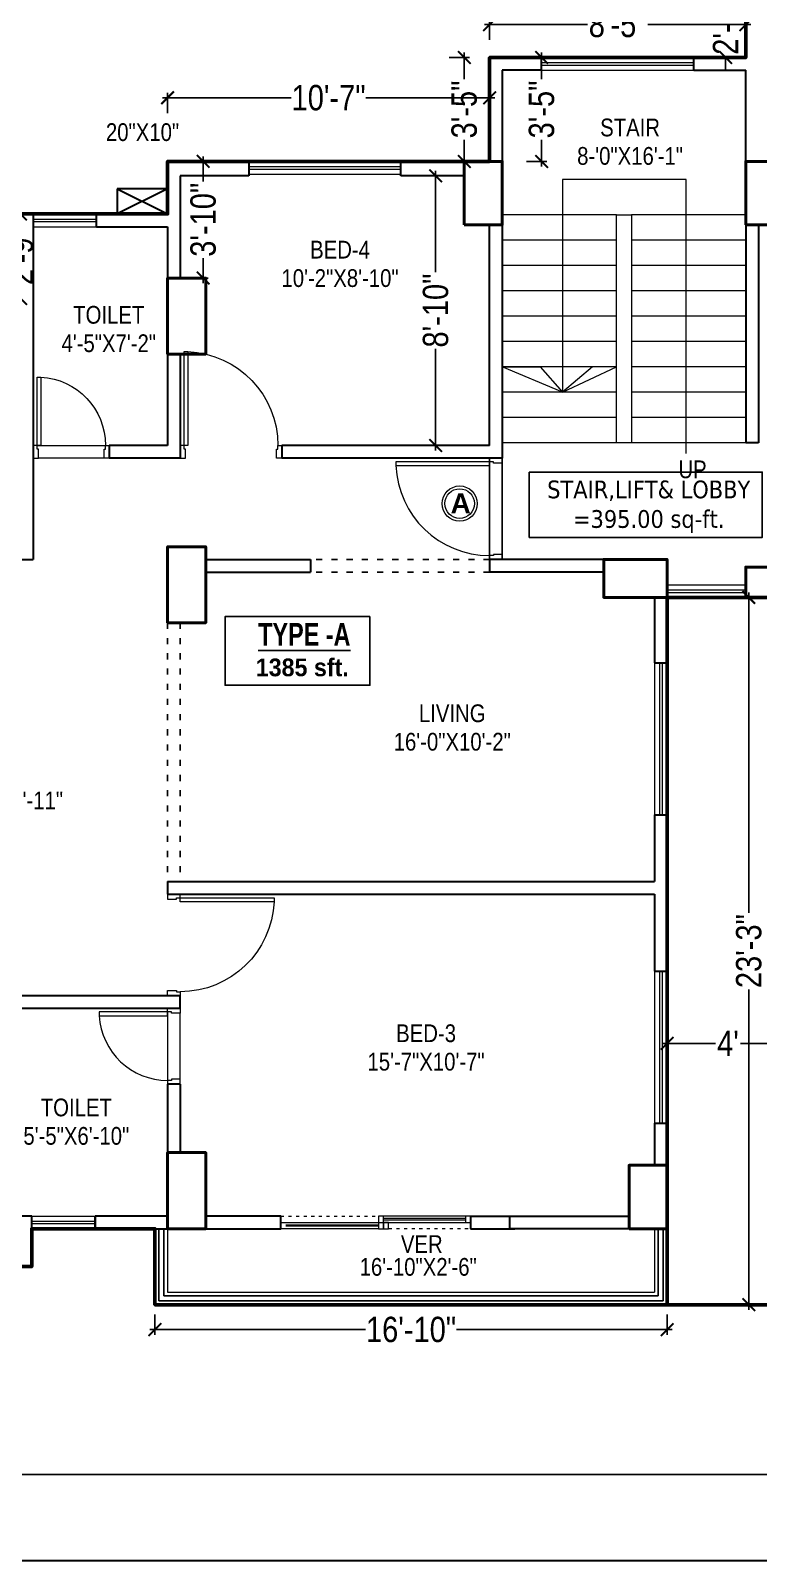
# Model space of a CAD drawing. Header units: inches. Extents: x -105452 to 530452, y -260293 to 806398.
# Drawn here: x 120883 to 121170, y -132597 to -131994 of the extents above; entities that cross this region are included whole.
import ezdxf
from ezdxf.enums import TextEntityAlignment as Align

# ---------------------------------------------------------------- set-up
doc = ezdxf.new("R2010")
doc.units = ezdxf.units.IN
doc.header["$MEASUREMENT"] = 0
doc.linetypes.add('ACAD_ISO03W100', pattern=[30, 12, -18])
doc.linetypes.add('DASHED', pattern=[0.75, 0.5, -0.25])
doc.layers.get('0').update_dxf_attribs({"linetype": 'CONTINUOUS'})
doc.layers.get('Defpoints').update_dxf_attribs({"linetype": 'CONTINUOUS'})
for name, color, linetype, lineweight in [('COLUMN1', 10, 'CONTINUOUS', 40), ('DOOR', 44, 'CONTINUOUS', 5), ('HATCH', 253, 'CONTINUOUS', 9), ('Low Height Wall', 22, 'CONTINUOUS', 9), ('Rail', 30, 'CONTINUOUS', 5), ('RAILING', 34, 'CONTINUOUS', 13), ('Wall', 7, 'CONTINUOUS', 50), ('Wall.', 7, 'CONTINUOUS', 40), ('Walll', 7, 'CONTINUOUS', 35), ('win', 5, 'CONTINUOUS', 9), ('Win.', 150, 'CONTINUOUS', 5)]:
    doc.layers.add(name, color=color, linetype=linetype, lineweight=lineweight)
for name, color, linetype in [('DATABASEP1', 7, 'CONTINUOUS'), ('Line', 7, 'CONTINUOUS'), ('LINES', 7, 'CONTINUOUS'), ('stair', 84, 'CONTINUOUS'), ('Text', 162, 'CONTINUOUS')]:
    doc.layers.add(name, color=color, linetype=linetype)
doc.styles.add('AR200', font='swisscl.ttf')
doc.styles.add('arial narrow', font='ARIALN.TTF')
doc.styles.add('MONOTEXT', font='ARIALN.TTF', dxfattribs={"height": 24})
doc.dimstyles.new('IN DIM.', dxfattribs={"dimtxt": 8, "dimasz": 4, "dimexe": 2, "dimexo": 2, "dimgap": 1, "dimtad": 0, "dimdec": 0, "dimrnd": 1, "dimzin": 0, "dimdsep": 46, "dimlunit": 4, "dimtxsty": 'arial narrow', "dimblk": 'DOTSMALL', "dimcen": 0, "dimdle": 2, "dimclrd": 252, "dimclre": 252, "dimclrt": 4, "dimaunit": 1, "dimadec": 3, "dimazin": 1, "dimtfac": 1, "dimtdec": 0, "dimtofl": 0, "dimtmove": 0, "dimatfit": 3, "dimldrblk": 'DOT', "dimfxl": 6, "dimtolj": 1, "dimtzin": 0, "dimlwd": -1, "dimlwe": -1, "dimarcsym": 0})

# ---------------------------------------------------------------- blocks, each defined once
blk = doc.blocks.new('D-30')
at = {"layer": 'DOOR', "lineweight": 18}
for points in [[(5, 30), (0, 30), (0, 28), (3.5, 28), (3.5, 28.5), (5, 28.5)], [(5, 0), (0, 0), (0, 2), (3.5, 2), (3.5, 1.5), (5, 1.5)], [(31.97, 1.5), (31.97, 3), (5, 3), (5, 1.5)]]:
    blk.add_lwpolyline(points, close=True, dxfattribs=at)
blk.add_arc((4.99, 1.48), 27.02, 3.22606, 89.98261, dxfattribs=at)
at = {"layer": 'Line', "linetype": 'Continuous', "lineweight": 5}
for p, q in [((0, 28), (0, 2)), ((5, 1.5), (5, 28.5))]:
    blk.add_line(p, q, dxfattribs=at)
blk = doc.blocks.new('D-40')
at = {"lineweight": 18}
for points in [[(-5, 0), (0, 0), (0, -2), (-3.5, -2), (-3.5, -1.5), (-5, -1.5)], [(-41.97, -1.5), (-41.97, -3), (-5, -3), (-5, -1.5)], [(-5, -40), (0, -40), (0, -38), (-3.5, -38), (-3.5, -38.5), (-5, -38.5)]]:
    blk.add_lwpolyline(points, close=True, dxfattribs=at)
blk.add_arc((-5, -1.5), 37, 182.32344, 270, dxfattribs=at)
blk = doc.blocks.new('DGRG')
at = {"layer": 'Wall', "lineweight": 30}
for p, q in [((53724.03, -80185.47), (53724.03, -80180.47)), ((53784.03, -80185.47), (53784.03, -80180.47))]:
    blk.add_line(p, q, dxfattribs=at)
at = {"layer": 'win', "lineweight": 0}
for p, q in [((53724.03, -80180.47), (53784.03, -80180.47)), ((53724.03, -80182.47), (53784.03, -80182.47)), ((53724.03, -80183.47), (53784.03, -80183.47)), ((53724.03, -80185.47), (53784.03, -80185.47))]:
    blk.add_line(p, q, dxfattribs=at)
blk = doc.blocks.new('VBVBBB')
at = {"layer": 'COLUMN1'}
for points in [[(126760.11, -131998.51), (126775.11, -131998.51), (126775.11, -131973.51), (126760.11, -131973.51)], [(126871.11, -131998.51), (126886.11, -131998.51), (126886.11, -131973.51), (126871.11, -131973.51)], [(126840.11, -132145.51), (126840.11, -132130.51), (126815.11, -132130.51), (126815.11, -132145.51)], [(126825.11, -132394.51), (126840.11, -132394.51), (126840.11, -132369.51), (126825.11, -132369.51)]]:
    blk.add_lwpolyline(points, close=True, dxfattribs=at)
at = {"layer": 'COLUMN1', "color": 40}
for points in [[(126643.11, -132049.51), (126658.11, -132049.51), (126658.11, -132019.51), (126643.11, -132019.51)], [(126643.11, -132155.51), (126658.11, -132155.51), (126658.11, -132125.51), (126643.11, -132125.51)], [(126643.11, -132394.51), (126658.11, -132394.51), (126658.11, -132364.51), (126643.11, -132364.51)]]:
    blk.add_lwpolyline(points, close=True, dxfattribs=at)
at = {"layer": 'COLUMN1', "color": 6}
blk.add_lwpolyline([(126903.11, -132145.51), (126903.11, -132133.51), (126871.11, -132133.51), (126871.11, -132145.51)], close=True, dxfattribs=at)
blk = doc.blocks.new('_ArchTick')
at = {"color": 0, "linetype": 'ByBlock', "const_width": 0.15}
blk.add_lwpolyline([(-0.5, -0.5), (0.5, 0.5)], dxfattribs=at)
blk = doc.blocks.new('*D33')
at = {"layer": 'DATABASEP1', "color": 252, "transparency": 16777216}
for p, q in [((121133.69, -132387.51), (121133.69, -132395.51)), ((121181.69, -132387.51), (121181.69, -132395.51)), ((121131.69, -132393.51), (121152.76, -132393.51)), ((121183.69, -132393.51), (121162.63, -132393.51))]:
    blk.add_line(p, q, dxfattribs=at)
at = {"layer": 'Defpoints', "color": 0, "lineweight": 30, "transparency": 16777216}
for p in [(121133.69, -132217.61), (121181.69, -132217.61), (121181.69, -132393.51)]:
    blk.add_point(p, dxfattribs=at)
at = {"layer": 'DATABASEP1', "color": 252, "transparency": 16777216, "xscale": 5, "yscale": 5, "zscale": 5, "rotation": 180}
blk.add_blockref('_ArchTick', (121133.69, -132393.51), dxfattribs=at)
at = {"layer": 'DATABASEP1', "color": 252, "transparency": 16777216, "xscale": 5, "yscale": 5, "zscale": 5}
blk.add_blockref('_ArchTick', (121181.69, -132393.51), dxfattribs=at)
at = {"layer": 'DATABASEP1', "color": 7, "lineweight": 40, "transparency": 16777216, "insert": (121157.69, -132393.51), "char_height": 10, "attachment_point": 5, "style": 'arial narrow'}
blk.add_mtext("\\A1;4'", dxfattribs=at)
blk = doc.blocks.new('*D34')
at = {"layer": 'DATABASEP1', "color": 252, "transparency": 16777216}
for p, q in [((121159.91, -132217.61), (121167.91, -132217.61)), ((121165.91, -132215.61), (121165.91, -132341.95)), ((121165.91, -132498.61), (121165.91, -132372.27)), ((121159.91, -132496.61), (121167.91, -132496.61))]:
    blk.add_line(p, q, dxfattribs=at)
at = {"layer": 'Defpoints', "color": 0, "lineweight": 30, "transparency": 16777216}
for p in [(121133.69, -132217.61), (121133.69, -132496.61), (121165.91, -132496.61)]:
    blk.add_point(p, dxfattribs=at)
at = {"layer": 'DATABASEP1', "color": 252, "transparency": 16777216, "xscale": 5, "yscale": 5, "zscale": 5}
for p, rotation in [((121165.91, -132217.61), 90), ((121165.91, -132496.61), 270)]:
    blk.add_blockref('_ArchTick', p, dxfattribs=dict(at, rotation=rotation))
at = {"layer": 'DATABASEP1', "color": 7, "lineweight": 40, "transparency": 16777216, "insert": (121165.91, -132357.11), "char_height": 10, "attachment_point": 5, "rotation": 90, "style": 'arial narrow'}
blk.add_mtext('\\A1;23\'-3"', dxfattribs=at)
blk = doc.blocks.new('*D39')
at = {"layer": 'DATABASEP1', "color": 252, "transparency": 16777216}
for p, q in [((121047.69, -132004.61), (121055.69, -132004.61)), ((121053.69, -132002.61), (121053.69, -132013.2)), ((121053.69, -132047.61), (121053.69, -132037.02)), ((121049.64, -132045.61), (121055.69, -132045.61))]:
    blk.add_line(p, q, dxfattribs=at)
at = {"layer": 'Defpoints', "color": 0, "lineweight": 30, "transparency": 16777216}
for p in [(121042.64, -132004.61), (121053.69, -132004.61), (121047.64, -132045.61)]:
    blk.add_point(p, dxfattribs=at)
at = {"layer": 'DATABASEP1', "color": 252, "transparency": 16777216, "xscale": 5, "yscale": 5, "zscale": 5}
for p, rotation in [((121053.69, -132004.61), 90), ((121053.69, -132045.61), 270)]:
    blk.add_blockref('_ArchTick', p, dxfattribs=dict(at, rotation=rotation))
at = {"layer": 'DATABASEP1', "color": 7, "lineweight": 40, "transparency": 16777216, "insert": (121053.69, -132025.11), "char_height": 10, "attachment_point": 5, "rotation": 90, "style": 'arial narrow'}
blk.add_mtext('\\A1;3\'-5"', dxfattribs=at)
blk = doc.blocks.new('*D48')
at = {"layer": 'DATABASEP1', "color": 252, "transparency": 16777216}
for p, q in [((121061.69, -131991.64), (121102.28, -131991.64)), ((121063.69, -131997.64), (121063.69, -131989.64)), ((121166.69, -131991.64), (121126.1, -131991.64)), ((121164.69, -131997.64), (121164.69, -131989.64))]:
    blk.add_line(p, q, dxfattribs=at)
at = {"layer": 'Defpoints', "color": 0, "lineweight": 30, "transparency": 16777216}
for p in [(121164.69, -131991.64), (121063.69, -132004.61), (121164.69, -132004.61)]:
    blk.add_point(p, dxfattribs=at)
at = {"layer": 'DATABASEP1', "color": 252, "transparency": 16777216, "xscale": 5, "yscale": 5, "zscale": 5, "rotation": 180}
blk.add_blockref('_ArchTick', (121063.69, -131991.64), dxfattribs=at)
at = {"layer": 'DATABASEP1', "color": 252, "transparency": 16777216, "xscale": 5, "yscale": 5, "zscale": 5}
blk.add_blockref('_ArchTick', (121164.69, -131991.64), dxfattribs=at)
at = {"layer": 'DATABASEP1', "color": 7, "lineweight": 40, "transparency": 16777216, "insert": (121114.19, -131991.64), "char_height": 10, "attachment_point": 5, "style": 'arial narrow'}
blk.add_mtext('\\A1;8\'-5"', dxfattribs=at)
blk = doc.blocks.new('*D49')
at = {"layer": 'DATABASEP1', "color": 252, "transparency": 16777216}
for p, q in [((120936.64, -132026.51), (120936.64, -132018.51)), ((121063.69, -132014.51), (121063.69, -132022.51)), ((120934.64, -132020.51), (120985.46, -132020.51)), ((121065.69, -132020.51), (121014.88, -132020.51))]:
    blk.add_line(p, q, dxfattribs=at)
at = {"layer": 'Defpoints', "color": 0, "lineweight": 30, "transparency": 16777216}
for p in [(121063.69, -132004.61), (121063.69, -132020.51), (120936.64, -132033.34)]:
    blk.add_point(p, dxfattribs=at)
at = {"layer": 'DATABASEP1', "color": 252, "transparency": 16777216, "xscale": 5, "yscale": 5, "zscale": 5, "rotation": 180}
blk.add_blockref('_ArchTick', (120936.64, -132020.51), dxfattribs=at)
at = {"layer": 'DATABASEP1', "color": 252, "transparency": 16777216, "xscale": 5, "yscale": 5, "zscale": 5}
blk.add_blockref('_ArchTick', (121063.69, -132020.51), dxfattribs=at)
at = {"layer": 'DATABASEP1', "color": 7, "lineweight": 40, "transparency": 16777216, "insert": (121000.17, -132020.51), "char_height": 10, "attachment_point": 5, "style": 'arial narrow'}
blk.add_mtext('\\A1;10\'-7"', dxfattribs=at)
blk = doc.blocks.new('*D52')
at = {"layer": 'DATABASEP1', "color": 252, "transparency": 16777216}
for p, q in [((121156.73, -131979.61), (121156.73, -131974.61)), ((121162.69, -131979.61), (121154.73, -131979.61)), ((121162.69, -132004.61), (121154.73, -132004.61)), ((121156.73, -132004.61), (121156.73, -132009.61))]:
    blk.add_line(p, q, dxfattribs=at)
at = {"layer": 'Defpoints', "color": 0, "lineweight": 30, "transparency": 16777216}
for p in [(121156.73, -131979.61), (121164.69, -131979.61), (121164.69, -132004.61)]:
    blk.add_point(p, dxfattribs=at)
at = {"layer": 'DATABASEP1', "color": 252, "transparency": 16777216, "xscale": 5, "yscale": 5, "zscale": 5}
for p, rotation in [((121156.73, -131979.61), 270), ((121156.73, -132004.61), 90)]:
    blk.add_blockref('_ArchTick', p, dxfattribs=dict(at, rotation=rotation))
at = {"layer": 'DATABASEP1', "color": 7, "lineweight": 40, "transparency": 16777216, "insert": (121156.73, -131992.11), "char_height": 10, "attachment_point": 5, "rotation": 90, "style": 'arial narrow'}
blk.add_mtext('\\A1;2\'-1"', dxfattribs=at)
blk = doc.blocks.new('*D57')
at = {"layer": 'DATABASEP1', "color": 252, "transparency": 16777216}
for p, q in [((120931.69, -132500.42), (120931.69, -132508.42)), ((121133.69, -132500.42), (121133.69, -132508.42)), ((120929.69, -132506.42), (121014.79, -132506.42)), ((121135.69, -132506.42), (121050.59, -132506.42))]:
    blk.add_line(p, q, dxfattribs=at)
at = {"layer": 'Defpoints', "color": 0, "lineweight": 30, "transparency": 16777216}
for p in [(120931.69, -132496.61), (121133.69, -132496.61), (121133.69, -132506.42)]:
    blk.add_point(p, dxfattribs=at)
at = {"layer": 'DATABASEP1', "color": 252, "transparency": 16777216, "xscale": 5, "yscale": 5, "zscale": 5, "rotation": 180}
blk.add_blockref('_ArchTick', (120931.69, -132506.42), dxfattribs=at)
at = {"layer": 'DATABASEP1', "color": 252, "transparency": 16777216, "xscale": 5, "yscale": 5, "zscale": 5}
blk.add_blockref('_ArchTick', (121133.69, -132506.42), dxfattribs=at)
at = {"layer": 'DATABASEP1', "color": 7, "lineweight": 40, "transparency": 16777216, "insert": (121032.69, -132506.42), "char_height": 10, "attachment_point": 5, "style": 'arial narrow'}
blk.add_mtext('\\A1;16\'-10"', dxfattribs=at)
blk = doc.blocks.new('*D61')
at = {"layer": 'DATABASEP1', "color": 252, "transparency": 16777216}
for p, q in [((121042.4, -132049.26), (121042.4, -132089.34)), ((121048.4, -132051.26), (121040.4, -132051.26)), ((121042.4, -132159.61), (121042.4, -132119.53)), ((121048.4, -132157.61), (121040.4, -132157.61))]:
    blk.add_line(p, q, dxfattribs=at)
at = {"layer": 'Defpoints', "color": 0, "lineweight": 30, "transparency": 16777216}
for p in [(121053.69, -132051.26), (121042.4, -132157.61), (121063.69, -132157.61)]:
    blk.add_point(p, dxfattribs=at)
at = {"layer": 'DATABASEP1', "color": 252, "transparency": 16777216, "xscale": 5, "yscale": 5, "zscale": 5}
for p, rotation in [((121042.4, -132051.26), 90), ((121042.4, -132157.61), 270)]:
    blk.add_blockref('_ArchTick', p, dxfattribs=dict(at, rotation=rotation))
at = {"layer": 'DATABASEP1', "color": 7, "lineweight": 30, "transparency": 16777216, "insert": (121042.4, -132104.43), "char_height": 10, "attachment_point": 5, "rotation": 90, "style": 'arial narrow'}
blk.add_mtext('\\A1;8\'-10"', dxfattribs=at)
blk = doc.blocks.new('*D64')
at = {"layer": 'DATABASEP1', "color": 252, "transparency": 16777216}
for p, q in [((120950.71, -132043.61), (120950.71, -132053.51)), ((120944.71, -132045.61), (120952.71, -132045.61)), ((120950.71, -132093.61), (120950.71, -132083.71)), ((120944.71, -132091.61), (120952.71, -132091.61))]:
    blk.add_line(p, q, dxfattribs=at)
at = {"layer": 'Defpoints', "color": 0, "lineweight": 30, "transparency": 16777216}
for p in [(120936.64, -132045.61), (120950.71, -132045.61), (120941.64, -132091.61)]:
    blk.add_point(p, dxfattribs=at)
at = {"layer": 'DATABASEP1', "color": 252, "transparency": 16777216, "xscale": 5, "yscale": 5, "zscale": 5}
for p, rotation in [((120950.71, -132045.61), 90), ((120950.71, -132091.61), 270)]:
    blk.add_blockref('_ArchTick', p, dxfattribs=dict(at, rotation=rotation))
at = {"layer": 'DATABASEP1', "color": 7, "lineweight": 30, "transparency": 16777216, "insert": (120950.71, -132068.61), "char_height": 10, "attachment_point": 5, "rotation": 90, "style": 'arial narrow'}
blk.add_mtext('\\A1;3\'-10"', dxfattribs=at)
blk = doc.blocks.new('*D65')
at = {"layer": 'DATABASEP1', "color": 252, "transparency": 16777216}
for p, q in [((120878.69, -132064.34), (120878.69, -132071.01)), ((120878.69, -132066.34), (120880.69, -132066.34)), ((120878.69, -132101.65), (120878.69, -132094.97)), ((120878.69, -132099.65), (120876.69, -132099.65))]:
    blk.add_line(p, q, dxfattribs=at)
at = {"layer": 'Defpoints', "color": 0, "lineweight": 30, "transparency": 16777216}
for p in [(120878.69, -132066.34), (120878.69, -132099.65), (120878.69, -132099.65)]:
    blk.add_point(p, dxfattribs=at)
at = {"layer": 'DATABASEP1', "color": 252, "transparency": 16777216, "xscale": 5, "yscale": 5, "zscale": 5}
for p, rotation in [((120878.69, -132066.34), 90), ((120878.69, -132099.65), 270)]:
    blk.add_blockref('_ArchTick', p, dxfattribs=dict(at, rotation=rotation))
at = {"layer": 'DATABASEP1', "color": 7, "lineweight": 30, "transparency": 16777216, "insert": (120878.69, -132082.99), "char_height": 10, "attachment_point": 5, "rotation": 90, "style": 'arial narrow'}
blk.add_mtext('\\A1;2\'-9"', dxfattribs=at)
blk = doc.blocks.new('*D66')
at = {"layer": 'DATABASEP1', "color": 252, "transparency": 16777216}
for p, q in [((121202.8, -131979.61), (121210.8, -131979.61)), ((121208.8, -131977.61), (121208.8, -132000.7)), ((121208.8, -132047.61), (121208.8, -132024.52)), ((121202.8, -132045.61), (121210.8, -132045.61))]:
    blk.add_line(p, q, dxfattribs=at)
at = {"layer": 'Defpoints', "color": 0, "lineweight": 30, "transparency": 16777216}
for p in [(121164.69, -131979.61), (121164.69, -132045.61), (121208.8, -132045.61)]:
    blk.add_point(p, dxfattribs=at)
at = {"layer": 'DATABASEP1', "color": 252, "transparency": 16777216, "xscale": 5, "yscale": 5, "zscale": 5}
for p, rotation in [((121208.8, -131979.61), 90), ((121208.8, -132045.61), 270)]:
    blk.add_blockref('_ArchTick', p, dxfattribs=dict(at, rotation=rotation))
at = {"layer": 'DATABASEP1', "color": 7, "lineweight": 30, "transparency": 16777216, "insert": (121208.8, -132012.61), "char_height": 10, "attachment_point": 5, "rotation": 90, "style": 'arial narrow'}
blk.add_mtext('\\A1;5\'-6"', dxfattribs=at)
blk = doc.blocks.new('*D69')
at = {"layer": 'DATABASEP1', "color": 252, "transparency": 16777216}
for p, q in [((120579.73, -132557.59), (120579.73, -132565.59)), ((121873.69, -132557.59), (121873.69, -132565.59)), ((120577.73, -132563.59), (121205.63, -132563.59)), ((121875.69, -132563.59), (121247.79, -132563.59))]:
    blk.add_line(p, q, dxfattribs=at)
at = {"layer": 'Defpoints', "color": 0, "lineweight": 30, "transparency": 16777216}
for p in [(120579.73, -132466.61), (121873.69, -132496.61), (121873.69, -132563.59)]:
    blk.add_point(p, dxfattribs=at)
at = {"layer": 'DATABASEP1', "color": 252, "transparency": 16777216, "xscale": 5, "yscale": 5, "zscale": 5, "rotation": 180}
blk.add_blockref('_ArchTick', (120579.73, -132563.59), dxfattribs=at)
at = {"layer": 'DATABASEP1', "color": 252, "transparency": 16777216, "xscale": 5, "yscale": 5, "zscale": 5}
blk.add_blockref('_ArchTick', (121873.69, -132563.59), dxfattribs=at)
at = {"layer": 'DATABASEP1', "color": 7, "lineweight": 30, "transparency": 16777216, "insert": (121226.71, -132563.59), "char_height": 10, "attachment_point": 5, "style": 'arial narrow'}
blk.add_mtext('\\A1;107\'-10"', dxfattribs=at)
blk = doc.blocks.new('*D70')
at = {"layer": 'DATABASEP1', "color": 252, "transparency": 16777216}
for p, q in [((121084.19, -132004.61), (121082.19, -132004.61)), ((121084.19, -132002.61), (121084.19, -132013.2)), ((121084.19, -132047.61), (121084.19, -132037.02)), ((121078.19, -132045.61), (121086.19, -132045.61))]:
    blk.add_line(p, q, dxfattribs=at)
at = {"layer": 'Defpoints', "color": 0, "lineweight": 30, "transparency": 16777216}
for p in [(121084.19, -132004.61), (121084.19, -132004.61), (121068.69, -132045.61)]:
    blk.add_point(p, dxfattribs=at)
at = {"layer": 'DATABASEP1', "color": 252, "transparency": 16777216, "xscale": 5, "yscale": 5, "zscale": 5}
for p, rotation in [((121084.19, -132004.61), 90), ((121084.19, -132045.61), 270)]:
    blk.add_blockref('_ArchTick', p, dxfattribs=dict(at, rotation=rotation))
at = {"layer": 'DATABASEP1', "color": 7, "lineweight": 30, "transparency": 16777216, "insert": (121084.19, -132025.11), "char_height": 10, "attachment_point": 5, "rotation": 90, "style": 'arial narrow'}
blk.add_mtext('\\A1;3\'-5"', dxfattribs=at)

msp = doc.modelspace()

# ---------------------------------------------------------------- linework, layer by layer
at = {"layer": 'DATABASEP1', "lineweight": 30}
for p, q in [((121063.6911603, -132004.6100503), (121063.6911603, -132045.6100508)), ((120968.712499, -132045.6100508), (120936.6429154, -132045.6100508)), ((120936.6429154, -132045.6100508), (120936.6429154, -132066.3372367)), ((120968.712499, -132045.6100508), (120968.7106319, -132051.255899)), ((121053.6911598, -132045.6100508), (121028.712499, -132045.6100508)), ((120968.7106319, -132051.255899), (120941.6429154, -132051.255899)), ((120878.6911584, -132066.3372367), (120883.6911584, -132066.3372367)), ((120883.6911584, -132066.3372367), (120883.6911584, -132071.3372367)), ((120908.6911584, -132071.3372367), (120908.6911584, -132066.3372367)), ((120908.6911584, -132066.3372367), (120925.4932873, -132066.3372367)), ((120908.6911584, -132071.3372367), (120925.4932873, -132071.3372367)), ((120925.4932873, -132071.3372367), (120936.6911603, -132071.3747167)), ((121133.6911603, -132425.0027703), (121133.6911603, -132441.6100508)), ((121056.155146, -132461.6115814), (121073.6911603, -132461.6115814)), ((121056.155146, -132461.6115814), (121056.155146, -132466.6115814)), ((120883.1111603, -132466.6100508), (120883.1111603, -132466.6100508)), ((120883.1111603, -132466.6100508), (120883.1111603, -132481.5700508)), ((121056.155146, -132466.6115814), (121073.6911603, -132466.6115814)), ((120853.1911603, -132481.5700508), (120883.1111603, -132481.5700508))]:
    msp.add_line(p, q, dxfattribs=at)
at = {"layer": 'DATABASEP1', "color": 1, "lineweight": 30}
for p, q in [((120936.6429154, -132056.3772367), (120916.7229154, -132056.3772367)), ((120916.7229154, -132056.3772367), (120916.7229154, -132066.3372367)), ((120916.7229154, -132056.3772367), (120936.6429154, -132066.3372367)), ((120936.6429154, -132056.3772367), (120916.7229154, -132066.3372367)), ((120936.6429154, -132056.3772367), (120936.6429154, -132066.3372367)), ((120916.7229154, -132066.3372367), (120936.6429154, -132066.3372367))]:
    msp.add_line(p, q, dxfattribs=at)
msp.add_lwpolyline([(120503.476019, -132597.4550182), (122019.2360072, -132597.4550182), (122019.2360072, -131680.4809542), (120503.476019, -131680.4809542)], close=True, dxfattribs=at)
at = {"layer": 'DATABASEP1', "color": 6, "lineweight": 50}
for points in [[(120878.6911584, -132066.3372367), (120936.6429154, -132066.3372367), (120936.6429154, -132045.6100508), (121063.6911603, -132045.6100508), (121063.6911616, -132004.6100503), (121164.6911603, -132004.6100503), (121164.6911609, -131979.6100449)], [(121181.6911603, -132217.6100508), (121133.6911603, -132217.6100508), (121133.6911603, -132496.6100508)], [(121133.6911603, -132496.6100508), (120931.6911603, -132496.6100508), (120931.6911603, -132466.6100508), (120883.1111603, -132466.6100508), (120883.1111603, -132481.5700508), (120853.1911603, -132481.5700508)]]:
    msp.add_lwpolyline(points, dxfattribs=at)
msp.add_lwpolyline([(121133.6911603, -132217.6100508), (121181.6911603, -132217.6100508), (121181.6911603, -132496.6100508), (121133.6911603, -132496.6100508)], close=True, dxfattribs=at)
at = {"layer": 'DATABASEP1', "lineweight": 30}
msp.add_lwpolyline([(120883.1111603, -132466.6100508), (120883.1111603, -132466.6100508), (120883.1111603, -132461.6100508), (120883.1111603, -132461.6100508)], dxfattribs=at)
at = {"layer": 'HATCH', "color": 179, "lineweight": 15}
msp.add_circle((121051.8684849, -132180.5819815), 6.9603361, dxfattribs=at)
at = {"layer": 'HATCH', "color": 1, "lineweight": 15}
msp.add_circle((121051.8684849, -132180.5819815), 5.8422961, dxfattribs=at)
at = {"layer": 'Line', "lineweight": 25, "ltscale": 15}
for points in [[(121079.3168639, -132168.1286026), (121171.2206946, -132168.1286026), (121171.2206946, -132193.9427162), (121079.3168639, -132193.9427162)], [(121016.4456112, -132225.1760088), (120959.351729, -132225.1760088), (120959.351729, -132252.220719), (121016.4456112, -132252.220719)]]:
    msp.add_lwpolyline(points, close=True, dxfattribs=at)
at = {"layer": 'LINES', "color": 7, "linetype": 'Continuous', "ltscale": 0.2}
for p, q in [((121063.6911584, -132162.6100508), (121063.6911584, -132202.6100508)), ((121068.6914874, -132162.6100508), (121068.6914874, -132202.6100508))]:
    msp.add_line(p, q, dxfattribs=at)
at = {"layer": 'LINES', "color": 7, "linetype": 'ACAD_ISO03W100', "ltscale": 0.2}
for p, q in [((121063.6911584, -132202.6100508), (120993.0475417, -132202.6100508)), ((121063.6911584, -132207.6100508), (120993.0475417, -132207.6100508)), ((120936.6911603, -132227.6100508), (120936.6911603, -132329.6100508)), ((120941.6911603, -132227.6100508), (120941.6911603, -132329.6100508))]:
    msp.add_line(p, q, dxfattribs=at)
at = {"layer": 'Low Height Wall', "lineweight": 15}
for p, q in [((120931.6911603, -132466.6100508), (120931.6911603, -132496.6100508)), ((120936.6911603, -132466.6100508), (120936.6911603, -132491.6100508)), ((121128.6911603, -132466.6100508), (121128.6911603, -132491.6100508)), ((121133.6911603, -132466.6100508), (121133.6911603, -132491.6100508)), ((120936.6911603, -132491.6100508), (121128.6911603, -132491.6100508)), ((121133.6911603, -132496.6100508), (121133.6911603, -132491.6100508)), ((120931.6911603, -132496.6100508), (121128.6911603, -132496.6100508)), ((121128.6911603, -132496.6100508), (121133.6911603, -132496.6100508))]:
    msp.add_line(p, q, dxfattribs=at)
at = {"layer": 'Rail', "lineweight": 25}
for p, q in [((120933.1911603, -132466.6100508), (120933.1911603, -132495.1100508)), ((120935.1911603, -132466.6100508), (120935.1911603, -132493.1100508)), ((121130.1911603, -132466.6100508), (121130.1911603, -132493.1100508)), ((121132.1911603, -132466.6100508), (121132.1911603, -132493.1100508)), ((120933.1911603, -132495.1100508), (121128.6911603, -132495.1100508)), ((120935.1911603, -132493.1100508), (121128.6911603, -132493.1100508)), ((121128.6911603, -132493.1100508), (121130.1911603, -132493.1100508)), ((121128.6911603, -132495.1100508), (121132.1911603, -132495.1100508)), ((121132.1911603, -132495.1100508), (121132.1911603, -132493.1100508))]:
    msp.add_line(p, q, dxfattribs=at)
at = {"layer": 'RAILING', "lineweight": 0}
msp.add_lwpolyline([(121141.1911589, -132160.8150535), (121141.1911589, -132052.7150149), (121092.4106041, -132052.7150149), (121092.4106041, -132136.6100507), (121068.6911589, -132126.6100507), (121083.5910133, -132126.6100507), (121092.4106041, -132136.6100507), (121113.6911589, -132126.6100507), (121104.2675159, -132126.6100507), (121092.4106041, -132136.6100507)], dxfattribs=at)
at = {"layer": 'stair', "lineweight": 0}
for p, q in [((121113.6911596, -132066.610051), (121068.6911596, -132066.6100504)), ((121164.6911596, -132066.6100516), (121119.6911596, -132066.6100511)), ((121113.6911595, -132076.610051), (121068.6911595, -132076.6100504)), ((121164.6911595, -132076.6100516), (121119.6911595, -132076.6100511)), ((121113.6911594, -132086.610051), (121068.6911594, -132086.6100504)), ((121164.6911594, -132086.6100516), (121119.6911594, -132086.6100511)), ((121113.6911592, -132096.610051), (121068.6911592, -132096.6100504)), ((121164.6911592, -132096.6100516), (121119.6911592, -132096.6100511)), ((121113.6911591, -132106.610051), (121068.6911591, -132106.6100504)), ((121164.6911591, -132106.6100516), (121119.6911591, -132106.6100511)), ((121113.691159, -132116.610051), (121068.691159, -132116.6100504)), ((121164.691159, -132116.6100516), (121119.691159, -132116.6100511)), ((121113.6911588, -132126.610051), (121068.6911588, -132126.6100504)), ((121164.6911588, -132126.6100516), (121119.6911588, -132126.6100511)), ((121113.6911587, -132136.610051), (121068.6911587, -132136.6100504)), ((121164.6911587, -132136.6100516), (121119.6911587, -132136.6100511)), ((121113.6911586, -132146.610051), (121068.6911586, -132146.6100504)), ((121164.6911586, -132146.6100516), (121119.6911586, -132146.6100511)), ((121113.6911584, -132156.610051), (121068.6911584, -132156.6100504)), ((121164.6911584, -132156.6100516), (121119.6911584, -132156.6100511))]:
    msp.add_line(p, q, dxfattribs=at)
msp.add_lwpolyline([(121119.6911584, -132156.6100511), (121113.6911584, -132156.610051), (121113.6911596, -132066.610051), (121119.6911596, -132066.6100511)], close=True, dxfattribs=at)
at = {"layer": 'Wall', "lineweight": 30}
msp.add_line((121028.6911592, -132051.255899), (121028.6911592, -132045.6100508), dxfattribs=at)
at = {"layer": 'Wall.', "lineweight": 30}
for p, q in [((121063.6911603, -132004.6100503), (121084.1911603, -132004.610051)), ((121084.1911603, -132009.610051), (121084.1911604, -132004.6100507)), ((121144.1911603, -132009.610051), (121144.1911603, -132004.610051)), ((121164.6911603, -132004.6100516), (121144.1911603, -132004.6100514)), ((121068.6911602, -132009.6100504), (121068.6911584, -132162.6100508)), ((121084.1911603, -132009.6100506), (121068.6911602, -132009.6100504)), ((121144.1911603, -132009.610051), (121164.6911602, -132009.6100516)), ((121164.6911596, -132066.6100516), (121164.6911602, -132009.6100516)), ((121164.6911596, -132066.6100516), (121164.6911584, -132156.6100516)), ((121063.6911593, -132157.6100508), (121063.6911593, -132070.6100508)), ((121169.6911596, -132070.6100508), (121169.6911584, -132156.6100517)), ((121169.6911584, -132156.6100517), (121164.6911584, -132156.6100516)), ((121133.6911603, -132204.6100508), (121133.6911603, -132243.398778)), ((121128.6911603, -132217.6100508), (121128.6911603, -132243.398778)), ((121128.6911603, -132303.398778), (121128.6911603, -132329.6100508)), ((121133.6911603, -132303.398778), (121133.6911603, -132365.0027703)), ((120936.6911603, -132329.6100508), (121128.6911603, -132329.6100508)), ((120936.6911603, -132329.6100508), (120936.6911603, -132334.6100508)), ((120936.6911603, -132334.6100508), (121128.6911603, -132334.6100508)), ((121128.6911603, -132334.6100508), (121128.6911603, -132365.0027703)), ((120801.6911603, -132374.6100508), (120941.6911603, -132374.6100508)), ((120941.6911603, -132379.6100508), (120941.6911603, -132374.6100508)), ((120871.6911603, -132379.6100508), (120941.6911603, -132379.6100508)), ((120936.6911603, -132409.6100508), (120936.6911603, -132436.6100508)), ((120941.6911603, -132409.6100508), (120941.6911603, -132436.6100508)), ((121128.6911603, -132425.0027703), (121128.6911603, -132441.6100508)), ((120883.1111603, -132461.6100508), (120871.6911603, -132461.6100508)), ((120908.1111603, -132466.6100508), (120931.6911603, -132466.6100508)), ((120908.1111603, -132466.6100508), (120936.6911603, -132466.6100508))]:
    msp.add_line(p, q, dxfattribs=at)
for points in [[(121164.6911603, -132004.6100516), (121164.6911603, -131979.6100449), (121169.6911607, -131979.610045)], [(120951.6911603, -132466.6100508), (120981.3490781, -132466.6115814), (120981.3490781, -132461.6115814), (120951.6911603, -132461.6115814)], [(121118.6911603, -132466.6100508), (121071.667028, -132466.6100508), (121071.667028, -132461.6100508), (121118.6911603, -132461.6100508)]]:
    msp.add_lwpolyline(points, dxfattribs=at)
at = {"layer": 'Walll', "lineweight": 30}
for p, q in [((120941.6429154, -132051.255899), (120941.6429154, -132091.6100508)), ((121053.6911598, -132051.255899), (121028.6911592, -132051.255899)), ((120936.6429154, -132066.3372367), (120925.4932873, -132066.3372367)), ((120883.6911584, -132071.3372367), (120883.6911584, -132202.6100508)), ((120936.6911603, -132071.3372367), (120936.6911603, -132091.6100508)), ((120936.6911603, -132071.3372367), (120936.6911603, -132071.3747167)), ((120936.6911603, -132121.6100508), (120936.6911603, -132157.6100508)), ((120941.6911603, -132121.6100508), (120941.6911603, -132162.6100508)), ((120936.6911603, -132157.6100508), (120913.6911584, -132157.6100508)), ((120913.6911584, -132157.6100508), (120913.6911584, -132162.6100508)), ((120981.6911603, -132157.6100508), (120981.6911603, -132162.6100508)), ((121063.6911593, -132157.6100508), (120981.6911603, -132157.6100508)), ((121068.6914874, -132157.6100508), (121068.6911584, -132157.6100508)), ((120941.6911603, -132162.6100508), (120913.6911584, -132162.6100508)), ((121068.6914874, -132162.6100508), (120981.6911603, -132162.6100508)), ((120848.7666459, -132202.6100508), (120883.6911584, -132202.6100508)), ((120951.6911603, -132202.6100508), (120993.0475417, -132202.6100508)), ((120993.0475417, -132202.6100508), (120993.0475417, -132207.6100508)), ((121118.6911603, -132202.6100508), (121063.6911584, -132202.6100508)), ((121063.6911584, -132202.6100508), (121063.6911584, -132207.6100508)), ((120951.6911603, -132207.6100508), (120993.0475417, -132207.6100508)), ((121108.6911603, -132207.6100508), (121063.6911584, -132207.6100508)), ((120941.6911603, -132409.6100508), (120936.6911603, -132409.6100508)), ((120936.6911603, -132461.6100508), (120908.1111603, -132461.6100508))]:
    msp.add_line(p, q, dxfattribs=at)
at = {"layer": 'Walll', "lineweight": 0}
for p, q in [((121121.6911603, -132334.6100508), (121128.6911603, -132334.6100508)), ((120936.6911603, -132409.6100508), (120941.6911603, -132409.6100508)), ((120908.1111603, -132466.6100508), (120931.6911603, -132466.6100508))]:
    msp.add_line(p, q, dxfattribs=at)
at = {"layer": 'Walll'}
msp.add_line((120908.1111603, -132461.6100508), (120908.1111603, -132466.6100508), dxfattribs=at)
at = {"layer": 'win', "lineweight": 0}
for p, q in [((121084.1911603, -132004.610051), (121144.1911603, -132004.610051)), ((121084.1911603, -132006.610051), (121144.1911603, -132006.610051)), ((121084.1911603, -132007.610051), (121144.1911603, -132007.610051)), ((121084.1911603, -132009.610051), (121144.1911603, -132009.610051)), ((120968.712499, -132045.6100508), (121028.712499, -132045.6100508)), ((120968.712499, -132047.6100508), (121028.712499, -132047.6100508)), ((120968.712499, -132048.6100508), (121028.712499, -132048.6100508)), ((120968.712499, -132050.6100508), (121028.712499, -132050.6100508)), ((121133.6911603, -132212.6100508), (121164.6911603, -132212.6100508)), ((121133.6911603, -132214.6100508), (121164.6911603, -132214.6100508)), ((121133.6911603, -132215.6100508), (121164.6911603, -132215.6100508)), ((121133.6911603, -132217.6100508), (121164.6911603, -132217.6100508))]:
    msp.add_line(p, q, dxfattribs=at)
at = {"layer": 'win'}
for p, q in [((120883.6911584, -132066.3372367), (120908.6911584, -132066.3372367)), ((120883.6911584, -132068.3372367), (120908.6911584, -132068.3372367)), ((120883.6911584, -132069.3372367), (120908.6911584, -132069.3372367)), ((120883.6911584, -132071.3372367), (120908.6911584, -132071.3372367)), ((120883.1111603, -132461.6100508), (120908.1111603, -132461.6100508)), ((120883.1111603, -132463.6100508), (120908.1111603, -132463.6100508)), ((120883.1111603, -132464.6100508), (120908.1111603, -132464.6100508)), ((120883.1111603, -132466.6100508), (120908.1111603, -132466.6100508))]:
    msp.add_line(p, q, dxfattribs=at)
msp.add_lwpolyline([(121056.155146, -132464.1115814), (121056.155146, -132461.6115814), (121054.155146, -132461.6115814), (121054.155146, -132464.1115814)], close=True, dxfattribs=at)
at = {"layer": 'Win.', "color": 252, "linetype": 'ACAD_ISO03W100', "lineweight": 15, "ltscale": 0.1}
for p, q in [((120981.3490781, -132461.6115814), (121019.819376, -132461.6139127)), ((121058.155146, -132466.6115814), (121023.819376, -132466.6139127))]:
    msp.add_line(p, q, dxfattribs=at)
at = {"layer": 'Win.'}
for p, q in [((120981.3490781, -132464.1115814), (121056.155146, -132464.1115814)), ((120983.3490781, -132465.1115814), (121019.819376, -132465.1139127)), ((121019.819376, -132465.6139127), (120983.3490781, -132465.6115814)), ((121056.155146, -132461.6115814), (121021.819376, -132461.6139127)), ((121054.155146, -132462.6115814), (121021.819376, -132462.6139127)), ((121021.819376, -132463.1139127), (121054.155146, -132463.1115814)), ((121019.819376, -132466.6139127), (120981.3490781, -132466.6115814))]:
    msp.add_line(p, q, dxfattribs=at)
for points in [[(121021.819376, -132466.6139127), (121021.819376, -132461.6139127), (121019.819376, -132461.6139127), (121019.819376, -132466.6139127)], [(121023.819376, -132466.6115814), (121023.819376, -132464.1115814), (121021.819376, -132464.1115814), (121021.819376, -132466.6115814)]]:
    msp.add_lwpolyline(points, close=True, dxfattribs=at)

# ---------------------------------------------------------------- block references
at = {"layer": 'COLUMN1', "color": 3, "linetype": 'DASHED', "lineweight": 40}
msp.add_blockref('VBVBBB', (-5706.4192249, -72.0959258), dxfattribs=at)
at = {"layer": 'DOOR', "lineweight": 0, "xscale": -1, "rotation": 90}
msp.add_blockref('D-40', (120941.6911603, -132162.6100508), dxfattribs=at)
at = {"layer": 'DOOR', "lineweight": 0}
msp.add_blockref('D-40', (121068.6911584, -132162.6100508), dxfattribs=at)
at = {"layer": 'DOOR', "lineweight": 0, "xscale": -1}
msp.add_blockref('D-40', (120936.6911603, -132334.6100508), dxfattribs=at)
at = {"layer": 'Wall', "lineweight": 0, "xscale": -1, "rotation": 270}
msp.add_blockref('D-30', (120883.6911584, -132162.6100508), dxfattribs=at)
at = {"layer": 'Wall', "lineweight": 0, "rotation": 180}
msp.add_blockref('D-30', (120941.6911603, -132379.6100508), dxfattribs=at)
at = {"layer": 'Wall.', "lineweight": 30, "rotation": 270}
for p in [(201314.1603549, -78519.3734702), (201314.1603549, -78640.9774626)]:
    msp.add_blockref('DGRG', p, dxfattribs=at)

# ---------------------------------------------------------------- texts
at = {"layer": 'Text', "lineweight": 0, "style": 'arial narrow'}
for s, p in [('20"X10"', (120926.787491, -132034.0427175)), ('STAIR', (121119.0806273, -132032.2043086)), ('8-\'0"X16\'-1"', (121119.0806273, -132043.4253181)), ('BED-4', (121004.6911603, -132080.4008734)), ('10\'-2"X8\'-10"', (121004.6911603, -132091.6218829)), ('TOILET', (120913.4674054, -132106.0969285)), ('4\'-5"X7\'-2"', (120913.4674054, -132117.3179381)), ('LIVING', (121048.9442162, -132263.2896537)), ('16\'-0"X10\'-2"', (121048.9442162, -132274.5106632)), ('10\'-10"X13\'-11"', (120867.8847051, -132297.6631355)), ('BED-3', (121038.6192235, -132389.5064891)), ('15\'-7"X10\'-7"', (121038.6192235, -132400.7274986)), ('TOILET', (120900.6697304, -132418.7698566)), ('5\'-5"X6\'-10"', (120900.6697304, -132429.9908661)), ('VER', (121036.9363513, -132472.6779543)), ('16\'-10"X2\'-6"', (121035.5126015, -132481.664901))]:
    msp.add_text(s, height=7, dxfattribs=at).set_placement(p, align=Align.MIDDLE_CENTER)
at = {"layer": 'Text', "ltscale": 6, "style": 'arial narrow'}
msp.add_text('UP', height=7, dxfattribs=at).set_placement((121143.7057713, -132167.0725247), align=Align.MIDDLE_CENTER)
at = {"layer": 'Text', "color": 1, "insert": (121126.4404335, -132171.4755075), "char_height": 7, "width": 163.046459098, "attachment_point": 2, "style": 'MONOTEXT'}
msp.add_mtext('{\\fTahoma|b0|i0|c0|p34;STAIR,LIFT& LOBBY\\P=395.00 sq-ft.}', dxfattribs=at)
at = {"layer": 'Text', "lineweight": 30, "insert": (121056.2167435, -132176.5307059), "char_height": 7.82628, "width": 104.749826549, "attachment_point": 3, "style": 'MONOTEXT'}
msp.add_mtext('{\\fArial|b1|i0|c0|p34;\\C7;A}', dxfattribs=at)
at = {"layer": 'Text', "ltscale": 15, "attachment_point": 2, "style": 'AR200'}
for s, insert, char_height, width in [('{\\fSwis721 LtCn BT|b1|i0|c0|p34;\\LTYPE -A}', (120990.5948171, -132227.6615052), 9, 100.8857187), ('{\\f@PMingLiU|b1|i0|c0|p18;\\C1;1385 sft.\\f@PMingLiU|b0|i0|c0|p18; }', (120989.7958545, -132241.6821201), 7, 94.731212488)]:
    msp.add_mtext(s, dxfattribs=dict(at, insert=insert, char_height=char_height, width=width))

# ---------------------------------------------------------------- dimensions: what is measured, and where the dimension line sits
at = {"layer": 'DATABASEP1', "lineweight": 40}
for base, p1, p2, picture, middle in [((121156.7296869, -131979.6100449), (121164.6911603, -132004.6100516), (121164.6911603, -131979.6100449), '*D52', (121156.7296869, -131992.1100483)), ((121053.6911598, -132004.6100516), (121047.6412506, -132045.6100508), (121042.6412511, -132004.6100516), '*D39', (121053.6911598, -132025.1100512)), ((121165.9068254, -132496.6100508), (121133.6911603, -132217.6100508), (121133.6911603, -132496.6100508), '*D34', (121165.9068254, -132357.1100508))]:
    dim = msp.add_linear_dim(base=base, p1=p1, p2=p2, angle=90, dimstyle='IN DIM.', override={"dimtxt": 10, "dimasz": 5, "dimblk": 'ArchTick', "dimclrt": 7, "dimldrblk": 'ArchTick', "dimfxlon": 1, "dimarcsym": 2}, dxfattribs=at)
    dim.commit()
    dim.dimension.update_dxf_attribs({"geometry": picture, "text_midpoint": middle})
at = {"layer": 'DATABASEP1', "lineweight": 30}
for base, p1, p2, picture, middle in [((121208.7969127, -132045.6100508), (121164.6911603, -131979.6100449), (121164.6911598, -132045.6100508), '*D66', (121208.7969127, -132012.6100478)), ((120950.7131156, -132045.6100508), (120941.6429154, -132091.6100508), (120936.6429154, -132045.6100508), '*D64', (120950.7131156, -132068.6100508)), ((121042.3963371, -132157.6100508), (121053.6911598, -132051.255899), (121063.6911593, -132157.6100508), '*D61', (121042.3963371, -132104.4329749)), ((120878.6911584, -132099.6500508), (120878.6911584, -132066.3372367), (120878.6911584, -132099.6500508), '*D65', (120878.6911584, -132082.9936438))]:
    dim = msp.add_linear_dim(base=base, p1=p1, p2=p2, angle=90, dimstyle='IN DIM.', override={"dimtxt": 10, "dimasz": 5, "dimblk": 'ArchTick', "dimclrt": 7, "dimldrblk": 'ArchTick', "dimfxlon": 1, "dimarcsym": 2}, dxfattribs=at)
    dim.commit()
    dim.dimension.update_dxf_attribs({"geometry": picture, "text_midpoint": middle})
at = {"layer": 'DATABASEP1', "lineweight": 40}
for base, p1, p2, picture, middle in [((121164.6911603, -131991.6350142), (121063.6911603, -132004.6100503), (121164.6911603, -132004.6100516), '*D48', (121114.1911603, -131991.6350142)), ((121063.6911603, -132020.5120948), (120936.6429154, -132033.3372367), (121063.6911603, -132004.6100503), '*D49', (121000.1670378, -132020.5120948)), ((121181.6911603, -132393.5080493), (121133.6911603, -132217.6100508), (121181.6911603, -132217.6100508), '*D33', (121157.6911603, -132393.5080493)), ((121133.6911603, -132506.4215315), (120931.6911603, -132496.6100508), (121133.6911603, -132496.6100508), '*D57', (121032.6911603, -132506.4215315))]:
    dim = msp.add_linear_dim(base=base, p1=p1, p2=p2, dimstyle='IN DIM.', override={"dimtxt": 10, "dimasz": 5, "dimblk": 'ArchTick', "dimclrt": 7, "dimldrblk": 'ArchTick', "dimfxlon": 1, "dimarcsym": 2}, dxfattribs=at)
    dim.commit()
    dim.dimension.update_dxf_attribs({"geometry": picture, "text_midpoint": middle})
at = {"layer": 'DATABASEP1', "color": 3, "lineweight": 30}
dim = msp.add_linear_dim(base=(121084.1911603, -132004.610051), p1=(121068.6911598, -132045.6100508), p2=(121084.1911604, -132004.610051), angle=90, dimstyle='IN DIM.', override={"dimtxt": 10, "dimasz": 5, "dimblk": 'ArchTick', "dimclrt": 7, "dimldrblk": 'ArchTick', "dimfxlon": 1, "dimarcsym": 2}, dxfattribs=at)
dim.commit()
dim.dimension.update_dxf_attribs({"geometry": '*D70', "text_midpoint": (121084.1911603, -132025.1100509)})
at = {"layer": 'DATABASEP1', "lineweight": 30}
dim = msp.add_linear_dim(base=(121873.6911603, -132563.593831), p1=(120579.7311603, -132466.6100508), p2=(121873.6911603, -132496.6100508), dimstyle='IN DIM.', override={"dimtxt": 10, "dimasz": 5, "dimblk": 'ArchTick', "dimclrt": 7, "dimldrblk": 'ArchTick', "dimfxlon": 1, "dimarcsym": 2}, dxfattribs=at)
dim.commit()
dim.dimension.update_dxf_attribs({"geometry": '*D69', "text_midpoint": (121226.7111603, -132563.593831)})

doc.saveas('drawing.dxf')
